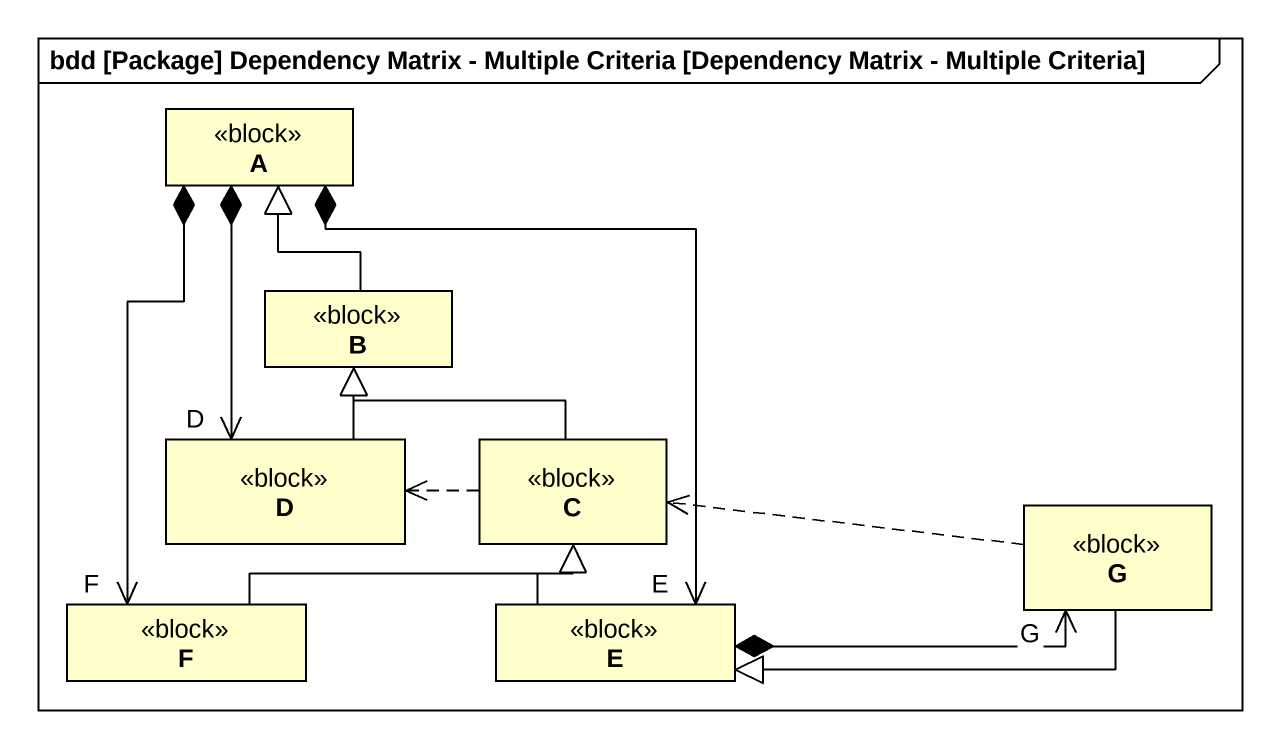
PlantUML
@startuml
mainframe bdd [Package] Dependency Matrix - Multiple Criteria [Dependency Matrix - Multiple Criteria]
hide circle
hide empty members
class A <<block>>
class B <<block>>
class D <<block>>
class C <<block>>
class G <<block>>
class F <<block>>
class E <<block>>
A *--> "D" D
A *--> "F" F
A *--> "E" E
B -up-|> A
D -up-|> B
C -up-|> B
C .left.> D
G .left.> C
G -left-|> E
F -right-|> C
E -up-|> C
E *-right-> "G" G
@enduml
